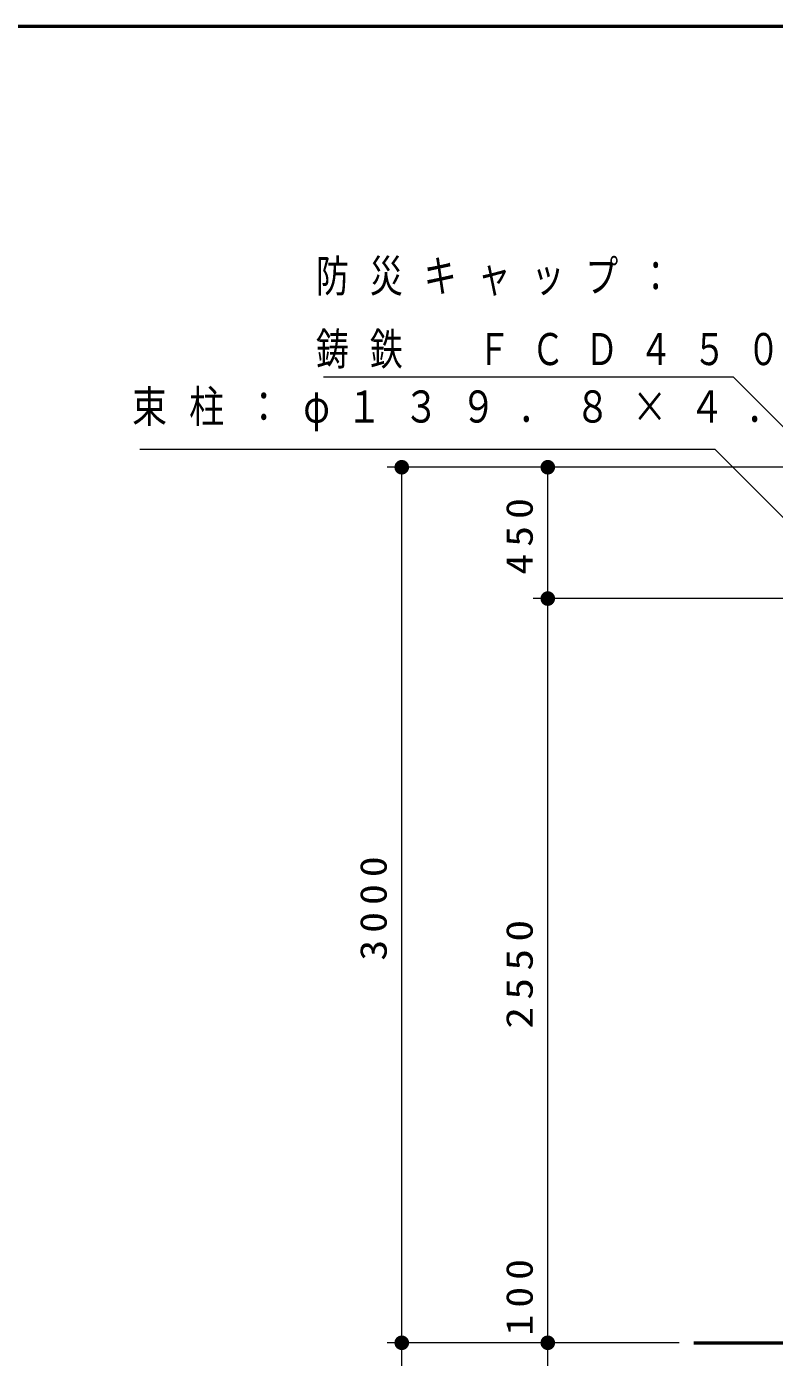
# Model space of a CAD drawing. Units: millimetres on the paper, scale 1:50. Extents: x -365 to 10, y -38 to 257.
# Drawn here: x -131.6 to -80.4, y 165.8 to 257 of the extents above; entities that cross this region are included whole.
import ezdxf

# ---------------------------------------------------------------- set-up
doc = ezdxf.new("R2010")
doc.units = ezdxf.units.MM
doc.layers.add('LY_1', color=7, linetype='Continuous', lineweight=25)
doc.layers.add('LY_2', color=7, linetype='Continuous', lineweight=13)
doc.styles.add('ＭＳ ゴシック', font='')
doc.styles.get('ＭＳ ゴシック').set_extended_font_data('MS Gothic')

# ---------------------------------------------------------------- blocks, each defined once
blk = doc.blocks.new('filled_dot')
at = {"color": 0, "linetype": 'Continuous', "lineweight": -2, "const_width": 1.25}
blk.add_lwpolyline([(-0.625, 0, 1), (0.625, 0, 1)], format="xyb", close=True, dxfattribs=at)

msp = doc.modelspace()

# ---------------------------------------------------------------- linework, layer by layer
at = {"layer": 'LY_1', "lineweight": 13}
for p, q in [((-77.907, 226.804), (-106.907, 226.804)), ((-105.907, 166.804), (-105.907, 226.804)), ((-95.907, 217.804), (-95.907, 226.804)), ((-75.427, 217.804), (-96.907, 217.804)), ((-95.907, 166.804), (-95.907, 217.804)), ((-95.907, 164.804), (-95.907, 173.076)), ((-86.907, 166.804), (-106.907, 166.804)), ((-86.907, 166.804), (-106.907, 166.804)), ((-105.907, 149.804), (-105.907, 166.804))]:
    msp.add_line(p, q, dxfattribs=at)
at = {"layer": 'LY_1', "lineweight": 50}
msp.add_line((-85.907, 166.804), (-78.305, 166.804), dxfattribs=at)
at = {"layer": 'LY_1', "lineweight": 13}
for points in [[(-76.91, 226.695), (-83.193, 232.977), (-111.268, 232.977)], [(-77.777, 221.345), (-84.446, 228.015), (-123.853, 228.015)]]:
    msp.add_lwpolyline(points, dxfattribs=at)
at = {"layer": 'LY_2', "lineweight": 50}
msp.add_line((0, 257), (-365, 257), dxfattribs=at)

# ---------------------------------------------------------------- block references
at = {"layer": 'LY_1', "lineweight": 13, "xscale": 0.4, "yscale": 0.4}
for p, rotation in [((-105.907, 226.804), 270), ((-95.907, 226.804), 270), ((-95.907, 217.804), 270), ((-95.907, 217.804), 90), ((-105.907, 166.804), 90), ((-105.907, 166.804), 270), ((-95.907, 166.804), 90), ((-95.907, 166.804), 270)]:
    msp.add_blockref('filled_dot', p, dxfattribs=dict(at, rotation=rotation))

# ---------------------------------------------------------------- texts
at = {"layer": 'LY_1', "char_height": 2.199, "attachment_point": 4, "style": 'ＭＳ ゴシック'}
for s, insert in [('\\T1.64;\\W0.75;防災キャップ：', (-111.778, 239.777)), ('\\T1.64;\\W0.75;鋳鉄\u3000ＦＣＤ４５０', (-111.778, 234.777)), ('\\T1.63;\\W0.8;束柱：φ１３９．８×４．５', (-124.382, 230.665))]:
    msp.add_mtext(s, dxfattribs=dict(at, insert=insert))
at = {"layer": 'LY_1', "char_height": 1.833, "attachment_point": 8, "rotation": 90, "style": 'ＭＳ ゴシック'}
for s, insert in [('\\T1.33;\\W1.15;450', (-96.907, 222.304)), ('\\T1.33;\\W1.15;3000', (-106.907, 196.804)), ('\\T1.33;\\W1.2;2550', (-96.907, 192.304)), ('\\T1.33;\\W1.15;100', (-96.907, 170.16))]:
    msp.add_mtext(s, dxfattribs=dict(at, insert=insert))

doc.saveas('drawing.dxf')
